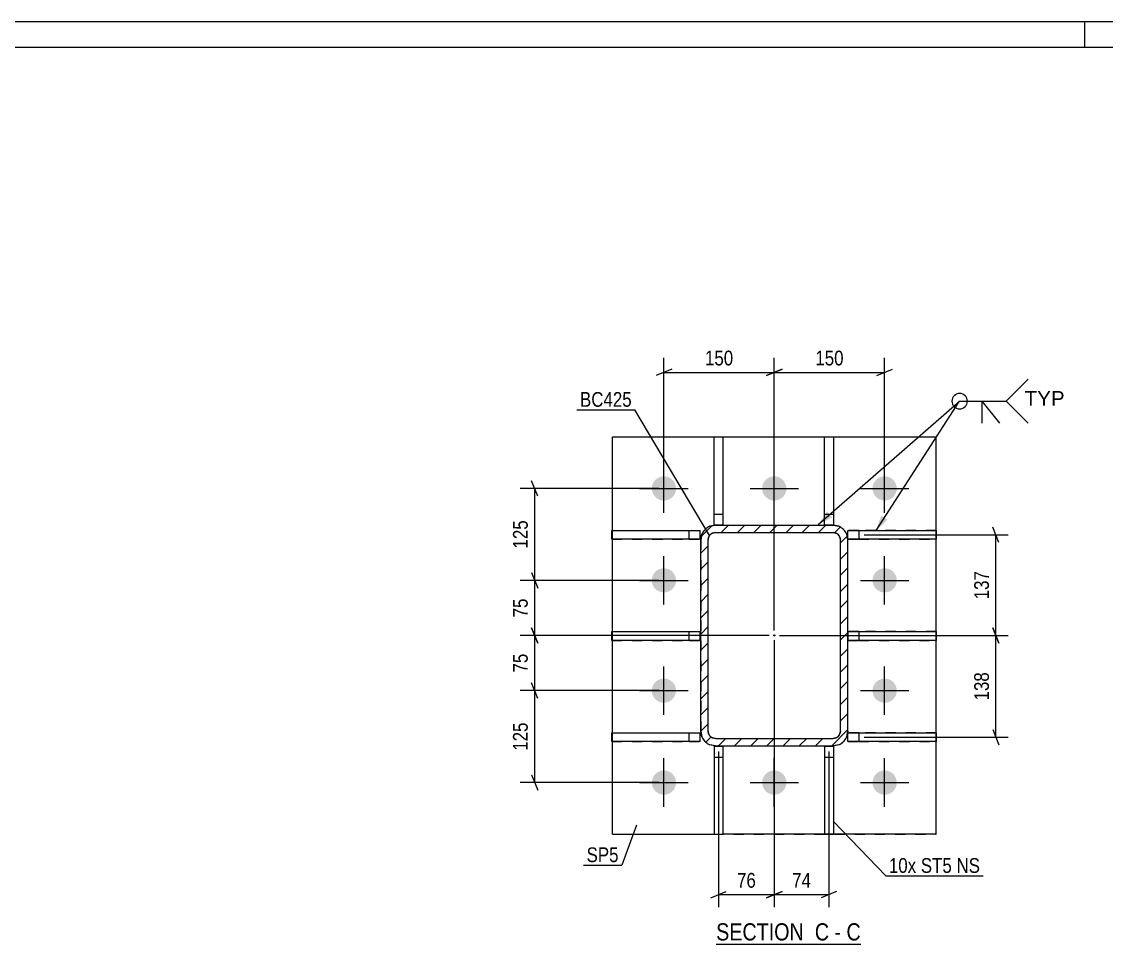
# Model space of a CAD drawing. Header units: millimetres. Extents: x -82 to 1107, y -546 to 295.
# Drawn here: x 690.6 to 901.2, y 116 to 295.3 of the extents above; entities that cross this region are included whole.
import ezdxf

# ---------------------------------------------------------------- set-up
doc = ezdxf.new("R2010")
doc.units = ezdxf.units.MM
doc.linetypes.add('DXK_LINE_DOT2', pattern=[3.9198, 1.9599, -1.9599])
doc.linetypes.add('DXK_LINE_DOT3', pattern=[5.9187, 2.979, -0.9799, 0.9799, -0.9799])
doc.styles.add('Arial', font='ARIAL.TTF', dxfattribs={"height": 0.2})
doc.styles.add('Arial Narrow', font='ARIALN.TTF', dxfattribs={"height": 0.2})

# ---------------------------------------------------------------- blocks, each defined once
blk = doc.blocks.new('Unknown-761553693-1133')
at = {"color": 5, "linetype": 'Continuous'}
for p, q in [((1107.04, 295.27), (-81.96, 295.27)), ((897.04, 290.27), (897.04, 295.27)), ((1102.04, 290.27), (-76.96, 290.27))]:
    blk.add_line(p, q, dxfattribs=at)
blk = doc.blocks.new('Unknown-761553693-13 - 4309')
at = {"color": 6, "linetype": 'Continuous'}
blk.add_line((825.45, 116.02), (853.52, 116.02), dxfattribs=at)
at = {"color": 0, "linetype": 'Continuous'}
blk.add_wipeout([(843.56, 116.77), (843.56, 120.27), (825.45, 120.27), (825.45, 116.77)], dxfattribs=at)
at = {"color": 7, "linetype": 'Continuous', "style": 'Arial Narrow'}
blk.add_text('SECTION ', height=3.34, dxfattribs=at).set_placement((825.45, 116.77))
at = {"color": 0, "linetype": 'Continuous'}
blk.add_wipeout([(847.37, 116.77), (847.37, 120.27), (844.61, 120.27), (844.61, 116.77)], dxfattribs=at)
at = {"color": 7, "linetype": 'Continuous', "style": 'Arial Narrow'}
blk.add_text('C', height=3.34, dxfattribs=at).set_placement((844.61, 116.77))
at = {"color": 0, "linetype": 'Continuous'}
blk.add_wipeout([(849.7, 116.77), (849.7, 120.27), (848.42, 120.27), (848.42, 116.77)], dxfattribs=at)
at = {"color": 7, "linetype": 'Continuous', "style": 'Arial Narrow'}
blk.add_text('-', height=3.34, dxfattribs=at).set_placement((848.42, 116.77))
at = {"color": 0, "linetype": 'Continuous'}
blk.add_wipeout([(853.52, 116.77), (853.52, 120.27), (850.75, 120.27), (850.75, 116.77)], dxfattribs=at)
at = {"color": 7, "linetype": 'Continuous', "style": 'Arial Narrow'}
blk.add_text('C', height=3.34, dxfattribs=at).set_placement((850.75, 116.77))
blk = doc.blocks.new('Part-761553693-4406 - 4309')
at = {"color": 2, "linetype": 'Continuous'}
for p, q in [((825.05, 214.59), (826.77, 214.59)), ((825.05, 197.44), (825.05, 214.59)), ((826.77, 214.59), (826.77, 197.44)), ((825.05, 197.44), (825.31, 197.44)), ((825.05, 197.44), (825.05, 197.44))]:
    blk.add_line(p, q, dxfattribs=at)
at = {"color": 7, "linetype": 'DXK_LINE_DOT2'}
for p, q in [((825.05, 199.59), (826.77, 199.59)), ((826.77, 197.44), (825.05, 197.44)), ((825.05, 197.44), (825.05, 197.44)), ((825.31, 197.44), (826.77, 197.44)), ((826.77, 197.44), (826.77, 197.44)), ((826.77, 197.44), (826.77, 197.44))]:
    blk.add_line(p, q, dxfattribs=at)
blk = doc.blocks.new('Part-761553693-4421 - 4309')
at = {"color": 2, "linetype": 'Continuous'}
for p, q in [((805.2, 155.42), (805.2, 157.13)), ((805.2, 157.13), (822.34, 157.13)), ((822.34, 155.42), (822.34, 157.13)), ((822.34, 155.42), (805.2, 155.42)), ((822.34, 155.42), (822.34, 155.42))]:
    blk.add_line(p, q, dxfattribs=at)
at = {"color": 7, "linetype": 'DXK_LINE_DOT2'}
for p, q in [((805.2, 157.13), (820.2, 157.13)), ((820.2, 155.42), (820.2, 157.13)), ((820.2, 157.13), (822.34, 157.13)), ((805.2, 155.42), (820.2, 155.42)), ((820.2, 155.42), (822.34, 155.42)), ((822.34, 155.42), (822.34, 155.42))]:
    blk.add_line(p, q, dxfattribs=at)
blk = doc.blocks.new('Part-761553693-4354 - 4309')
at = {"color": 2, "linetype": 'Continuous'}
for p, q in [((805.31, 214.59), (868.16, 214.59)), ((805.31, 196.42), (805.31, 214.59)), ((868.16, 137.44), (868.16, 214.59)), ((805.31, 176.78), (805.31, 194.7)), ((805.31, 157.13), (805.31, 175.06)), ((805.31, 137.44), (805.31, 155.42)), ((805.31, 137.44), (825.05, 137.44)), ((805.31, 137.44), (805.31, 137.44)), ((846.48, 137.44), (826.77, 137.44)), ((868.16, 137.44), (848.2, 137.44)), ((868.16, 137.44), (868.16, 137.44))]:
    blk.add_line(p, q, dxfattribs=at)
at = {"color": 7, "linetype": 'DXK_LINE_DOT2'}
for p, q in [((805.31, 214.59), (868.16, 214.59)), ((805.31, 194.7), (805.31, 196.42)), ((805.31, 175.06), (805.31, 176.78)), ((805.31, 155.42), (805.31, 157.13)), ((805.31, 137.44), (868.16, 137.44)), ((805.31, 137.44), (805.31, 137.44)), ((825.05, 137.44), (826.77, 137.44)), ((848.2, 137.44), (846.48, 137.44)), ((868.16, 137.44), (868.16, 137.44))]:
    blk.add_line(p, q, dxfattribs=at)
blk = doc.blocks.new('Part-761553693-4391 - 4309')
at = {"color": 2, "linetype": 'Continuous'}
for p, q in [((846.48, 154.49), (846.48, 154.49)), ((846.48, 154.49), (846.48, 137.35)), ((846.48, 154.49), (848.2, 154.49)), ((848.2, 154.49), (848.2, 154.49)), ((848.2, 154.49), (848.2, 137.35)), ((848.2, 137.35), (846.48, 137.35))]:
    blk.add_line(p, q, dxfattribs=at)
at = {"color": 7, "linetype": 'DXK_LINE_DOT2'}
for p, q in [((846.48, 154.49), (848.2, 154.49)), ((846.48, 152.35), (848.2, 152.35))]:
    blk.add_line(p, q, dxfattribs=at)
blk = doc.blocks.new('Part-761553693-4396 - 4309')
at = {"color": 2, "linetype": 'Continuous'}
for p, q in [((825.05, 154.49), (825.05, 154.49)), ((825.05, 154.49), (825.05, 137.35)), ((825.05, 154.49), (826.77, 154.49)), ((826.77, 154.49), (826.77, 154.49)), ((826.77, 154.49), (826.77, 137.35)), ((826.77, 137.35), (825.05, 137.35))]:
    blk.add_line(p, q, dxfattribs=at)
at = {"color": 7, "linetype": 'DXK_LINE_DOT2'}
for p, q in [((825.05, 154.49), (826.77, 154.49)), ((825.05, 152.35), (826.77, 152.35))]:
    blk.add_line(p, q, dxfattribs=at)
blk = doc.blocks.new('Part-761553693-4401 - 4309')
at = {"color": 2, "linetype": 'Continuous'}
for p, q in [((846.48, 214.59), (848.2, 214.59)), ((846.48, 197.44), (846.48, 214.59)), ((848.2, 214.59), (848.2, 197.44)), ((848.2, 197.44), (848.16, 197.44)), ((848.2, 197.44), (848.2, 197.44))]:
    blk.add_line(p, q, dxfattribs=at)
at = {"color": 7, "linetype": 'DXK_LINE_DOT2'}
for p, q in [((846.48, 199.59), (848.2, 199.59)), ((848.16, 197.44), (846.48, 197.44)), ((848.2, 197.44), (846.48, 197.44)), ((846.48, 197.44), (846.48, 197.44)), ((846.48, 197.44), (846.48, 197.44)), ((848.2, 197.44), (848.2, 197.44))]:
    blk.add_line(p, q, dxfattribs=at)
blk = doc.blocks.new('Part-761553693-4411 - 4309')
at = {"color": 2, "linetype": 'Continuous'}
for p, q in [((805.2, 175.06), (805.2, 176.78)), ((805.2, 176.78), (822.34, 176.78)), ((822.34, 175.06), (805.2, 175.06)), ((822.34, 175.06), (822.34, 176.78)), ((822.34, 175.06), (822.34, 175.06))]:
    blk.add_line(p, q, dxfattribs=at)
at = {"color": 7, "linetype": 'DXK_LINE_DOT2'}
for p, q in [((805.2, 176.78), (820.2, 176.78)), ((805.2, 175.06), (820.2, 175.06)), ((820.2, 175.06), (820.2, 176.78)), ((820.2, 176.78), (822.34, 176.78)), ((820.2, 175.06), (822.34, 175.06)), ((822.34, 175.06), (822.34, 175.06))]:
    blk.add_line(p, q, dxfattribs=at)
blk = doc.blocks.new('Part-761553693-4416 - 4309')
at = {"color": 2, "linetype": 'Continuous'}
for p, q in [((805.2, 194.7), (805.2, 196.42)), ((805.2, 196.42), (822.34, 196.42)), ((822.34, 194.7), (822.34, 196.42)), ((822.34, 194.7), (805.2, 194.7)), ((822.34, 194.7), (822.34, 194.7))]:
    blk.add_line(p, q, dxfattribs=at)
at = {"color": 7, "linetype": 'DXK_LINE_DOT2'}
for p, q in [((805.2, 196.42), (820.2, 196.42)), ((820.2, 194.7), (820.2, 196.42)), ((820.2, 196.42), (822.34, 196.42)), ((805.2, 194.7), (820.2, 194.7)), ((820.2, 194.7), (822.34, 194.7)), ((822.34, 194.7), (822.34, 194.7))]:
    blk.add_line(p, q, dxfattribs=at)
blk = doc.blocks.new('Part-761553693-4426 - 4309')
at = {"color": 2, "linetype": 'Continuous'}
for p, q in [((851.02, 176.78), (868.16, 176.78)), ((868.16, 175.06), (851.02, 175.06)), ((868.16, 176.78), (868.16, 175.06))]:
    blk.add_line(p, q, dxfattribs=at)
at = {"color": 7, "linetype": 'DXK_LINE_DOT2'}
for p, q in [((853.16, 176.78), (851.02, 176.78)), ((851.02, 176.78), (851.02, 176.78)), ((851.02, 176.78), (851.02, 175.06)), ((851.02, 175.06), (853.16, 175.06)), ((868.16, 176.78), (853.16, 176.78)), ((853.16, 176.78), (853.16, 175.06)), ((853.16, 175.06), (868.16, 175.06))]:
    blk.add_line(p, q, dxfattribs=at)
blk = doc.blocks.new('Part-761553693-4431 - 4309')
at = {"color": 2, "linetype": 'Continuous'}
for p, q in [((851.02, 196.42), (851.02, 196.42)), ((851.02, 196.42), (868.16, 196.42)), ((851.02, 194.7), (851.02, 196.42)), ((868.16, 196.42), (868.16, 194.7)), ((868.16, 194.7), (851.02, 194.7))]:
    blk.add_line(p, q, dxfattribs=at)
at = {"color": 7, "linetype": 'DXK_LINE_DOT2'}
for p, q in [((853.16, 196.42), (851.02, 196.42)), ((868.16, 196.42), (853.16, 196.42)), ((853.16, 196.42), (853.16, 194.7)), ((851.02, 194.7), (851.02, 194.7)), ((851.02, 194.7), (853.16, 194.7)), ((853.16, 194.7), (868.16, 194.7))]:
    blk.add_line(p, q, dxfattribs=at)
blk = doc.blocks.new('Part-761553693-4436 - 4309')
at = {"color": 2, "linetype": 'Continuous'}
for p, q in [((851.02, 157.13), (851.02, 157.13)), ((851.02, 157.13), (868.16, 157.13)), ((851.02, 155.42), (851.02, 157.13)), ((868.16, 157.13), (868.16, 155.42)), ((868.16, 155.42), (851.02, 155.42))]:
    blk.add_line(p, q, dxfattribs=at)
at = {"color": 7, "linetype": 'DXK_LINE_DOT2'}
for p, q in [((853.16, 157.13), (851.02, 157.13)), ((868.16, 157.13), (853.16, 157.13)), ((853.16, 157.13), (853.16, 155.42)), ((851.02, 155.42), (851.02, 155.42)), ((851.02, 155.42), (853.16, 155.42)), ((853.16, 155.42), (868.16, 155.42))]:
    blk.add_line(p, q, dxfattribs=at)
blk = doc.blocks.new('Part-761553693-4457 - 4309')
at = {"linetype": 'Continuous'}
h = blk.add_hatch(dxfattribs=at)
h.set_pattern_fill('', scale=0.7, style=0, pattern_type=0)
h.set_pattern_definition([(45, (822.45, 157.4447), (-1.57154, 1.57154), [])])
h.paths.add_polyline_path([(822.45, 194.59), (822.45, 157.44), (822.67, 156.35), (823.29, 155.42), (824.21, 154.81), (825.31, 154.59), (848.16, 154.59), (849.26, 154.81), (850.18, 155.42), (850.8, 156.35), (851.02, 157.44), (851.02, 194.59), (850.8, 195.68), (850.18, 196.61), (849.26, 197.23), (848.16, 197.44), (825.31, 197.44), (824.21, 197.23), (823.29, 196.61), (822.67, 195.68)])
h.paths.add_polyline_path([(824.3, 195.6), (824.76, 195.91), (825.31, 196.02), (848.16, 196.02), (848.71, 195.91), (849.17, 195.6), (849.48, 195.13), (849.59, 194.59), (849.59, 157.44), (849.48, 156.9), (849.17, 156.43), (848.71, 156.12), (848.16, 156.02), (825.31, 156.02), (824.76, 156.12), (824.3, 156.43), (823.99, 156.9), (823.88, 157.44), (823.88, 194.59), (823.99, 195.13)])
blk.add_hatch(color=30, dxfattribs=at).paths.add_polyline_path([(836.74, 175.92, -1), (836.74, 176.12, -1)])
at = {"color": 7, "linetype": 'DXK_LINE_DOT2'}
for p, q in [((824.21, 197.23), (825.31, 197.44)), ((825.31, 196.02), (824.76, 195.91)), ((825.31, 197.44), (848.16, 197.44)), ((825.31, 196.02), (848.16, 196.02)), ((848.16, 197.44), (849.26, 197.23)), ((848.71, 195.91), (848.16, 196.02)), ((822.45, 194.59), (822.67, 195.68)), ((822.45, 194.59), (822.45, 157.44)), ((823.99, 195.13), (823.88, 194.59)), ((823.88, 157.44), (823.88, 194.59)), ((849.59, 194.59), (849.48, 195.13)), ((849.59, 157.44), (849.59, 194.59)), ((850.8, 195.68), (851.02, 194.59)), ((851.02, 157.44), (851.02, 194.59)), ((822.67, 156.35), (822.45, 157.44)), ((823.88, 157.44), (823.99, 156.9)), ((824.76, 156.12), (825.31, 156.02)), ((825.31, 156.02), (848.16, 156.02)), ((848.16, 156.02), (848.71, 156.12)), ((849.48, 156.9), (849.59, 157.44)), ((851.02, 157.44), (850.8, 156.35)), ((825.31, 154.59), (824.21, 154.8)), ((825.31, 154.59), (848.16, 154.59)), ((849.26, 154.8), (848.16, 154.59))]:
    blk.add_line(p, q, dxfattribs=at)
at = {"color": 2, "linetype": 'Continuous'}
for p, q in [((825.31, 197.44), (824.21, 197.23)), ((824.76, 195.91), (825.31, 196.02)), ((825.31, 197.44), (825.31, 197.44)), ((825.31, 197.44), (848.16, 197.44)), ((825.31, 196.02), (825.31, 196.02)), ((825.31, 196.02), (848.16, 196.02)), ((848.16, 197.44), (848.16, 197.44)), ((849.26, 197.23), (848.16, 197.44)), ((848.16, 196.02), (848.16, 196.02)), ((848.16, 196.02), (848.71, 195.91)), ((822.67, 195.68), (822.45, 194.59)), ((822.45, 194.59), (822.45, 194.59)), ((822.45, 157.44), (822.45, 194.59)), ((823.88, 194.59), (823.99, 195.13)), ((823.88, 194.59), (823.88, 194.59)), ((823.88, 157.44), (823.88, 194.59)), ((849.48, 195.13), (849.59, 194.59)), ((849.59, 194.59), (849.59, 194.59)), ((849.59, 157.44), (849.59, 194.59)), ((851.02, 194.59), (850.8, 195.68)), ((851.02, 194.59), (851.02, 194.59)), ((851.02, 157.44), (851.02, 194.59)), ((822.45, 157.44), (822.45, 157.44)), ((822.45, 157.44), (822.67, 156.35)), ((823.88, 157.44), (823.88, 157.44)), ((823.99, 156.9), (823.88, 157.44)), ((825.31, 156.02), (824.76, 156.12)), ((825.31, 156.02), (825.31, 156.02)), ((825.31, 156.02), (848.16, 156.02)), ((848.71, 156.12), (848.16, 156.02)), ((848.16, 156.02), (848.16, 156.02)), ((849.59, 157.44), (849.48, 156.9)), ((849.59, 157.44), (849.59, 157.44)), ((850.8, 156.35), (851.02, 157.44)), ((851.02, 157.44), (851.02, 157.44)), ((824.21, 154.81), (825.31, 154.59)), ((825.31, 154.59), (825.31, 154.59)), ((825.31, 154.59), (848.16, 154.59)), ((848.16, 154.59), (849.26, 154.81)), ((848.16, 154.59), (848.16, 154.59))]:
    blk.add_line(p, q, dxfattribs=at)
at = {"color": 7, "linetype": 'DXK_LINE_DOT3'}
blk.add_line((836.74, 176.02), (836.74, 176.02), dxfattribs=at)
at = {"color": 30, "linetype": 'DXK_LINE_DOT3'}
blk.add_line((836.74, 176.02), (836.74, 176.02), dxfattribs=at)
at = {"color": 30, "linetype": 'Continuous'}
blk.add_circle((836.74, 176.02), 0.1, dxfattribs=at)
at = {"color": 7, "linetype": 'DXK_LINE_DOT2'}
for centre, radius, start, end in [((825.31, 194.59), 2.86, 112.5, 157.5), ((825.31, 194.59), 1.43, 112.5, 157.5), ((848.16, 194.59), 1.43, 22.5, 67.5), ((848.16, 194.59), 2.86, 22.5, 67.5), ((825.31, 157.44), 2.86, 202.5, 247.5), ((825.31, 157.44), 1.43, 202.5, 247.5), ((848.16, 157.44), 1.43, 292.5, 337.5), ((848.16, 157.44), 2.86, 292.5, 337.5)]:
    blk.add_arc(centre, radius, start, end, dxfattribs=at)
at = {"color": 2, "linetype": 'Continuous'}
for centre, radius, start, end in [((825.31, 194.59), 2.86, 112.5, 157.5), ((825.31, 194.59), 1.43, 112.5, 157.5), ((848.16, 194.59), 1.43, 22.5, 67.5), ((848.16, 194.59), 2.86, 22.5, 67.5), ((825.31, 157.44), 2.86, 202.5, 247.5), ((825.31, 157.44), 1.43, 202.5, 247.5), ((848.16, 157.44), 1.43, 292.5, 337.5), ((848.16, 157.44), 2.86, 292.5, 337.5)]:
    blk.add_arc(centre, radius, start, end, dxfattribs=at)
blk = doc.blocks.new('Bolt-761553693-4469 - 4309')
at = {"linetype": 'Continuous'}
for points in [[(812.95, 204.59), (813, 205.08), (813.15, 205.55), (813.4, 205.97), (813.73, 206.34), (814.13, 206.63), (814.58, 206.83), (815.06, 206.93), (815.55, 206.93), (816.04, 206.83), (816.49, 206.63), (816.88, 206.34), (817.21, 205.97), (817.46, 205.55), (817.61, 205.08), (817.66, 204.59), (817.61, 204.1), (817.46, 203.63), (817.21, 203.2), (816.88, 202.84), (816.49, 202.55), (816.04, 202.35), (815.55, 202.24), (815.06, 202.24), (814.58, 202.35), (814.13, 202.55), (813.73, 202.84), (813.4, 203.2), (813.15, 203.63), (813, 204.1)], [(834.38, 204.59), (834.43, 205.08), (834.58, 205.55), (834.83, 205.97), (835.16, 206.34), (835.56, 206.63), (836.01, 206.83), (836.49, 206.93), (836.98, 206.93), (837.46, 206.83), (837.91, 206.63), (838.31, 206.34), (838.64, 205.97), (838.89, 205.55), (839.04, 205.08), (839.09, 204.59), (839.04, 204.1), (838.89, 203.63), (838.64, 203.2), (838.31, 202.84), (837.91, 202.55), (837.46, 202.35), (836.98, 202.24), (836.49, 202.24), (836.01, 202.35), (835.56, 202.55), (835.16, 202.84), (834.83, 203.2), (834.58, 203.63), (834.43, 204.1)], [(855.81, 204.59), (855.86, 205.08), (856.01, 205.55), (856.26, 205.97), (856.59, 206.34), (856.99, 206.63), (857.44, 206.83), (857.92, 206.93), (858.41, 206.93), (858.89, 206.83), (859.34, 206.63), (859.74, 206.34), (860.07, 205.97), (860.32, 205.55), (860.47, 205.08), (860.52, 204.59), (860.47, 204.1), (860.32, 203.63), (860.07, 203.2), (859.74, 202.84), (859.34, 202.55), (858.89, 202.35), (858.41, 202.24), (857.92, 202.24), (857.44, 202.35), (856.99, 202.55), (856.59, 202.84), (856.26, 203.2), (856.01, 203.63), (855.86, 204.1)], [(812.95, 186.73), (813, 187.22), (813.15, 187.69), (813.4, 188.12), (813.73, 188.48), (814.13, 188.77), (814.58, 188.97), (815.06, 189.07), (815.55, 189.07), (816.04, 188.97), (816.49, 188.77), (816.88, 188.48), (817.21, 188.12), (817.46, 187.69), (817.61, 187.22), (817.66, 186.73), (817.61, 186.24), (817.46, 185.77), (817.21, 185.34), (816.88, 184.98), (816.49, 184.69), (816.04, 184.49), (815.55, 184.39), (815.06, 184.39), (814.58, 184.49), (814.13, 184.69), (813.73, 184.98), (813.4, 185.34), (813.15, 185.77), (813, 186.24)], [(855.81, 186.73), (855.86, 187.22), (856.01, 187.69), (856.26, 188.12), (856.59, 188.48), (856.99, 188.77), (857.44, 188.97), (857.92, 189.07), (858.41, 189.07), (858.89, 188.97), (859.34, 188.77), (859.74, 188.48), (860.07, 188.12), (860.32, 187.69), (860.47, 187.22), (860.52, 186.73), (860.47, 186.24), (860.32, 185.77), (860.07, 185.34), (859.74, 184.98), (859.34, 184.69), (858.89, 184.49), (858.41, 184.39), (857.92, 184.39), (857.44, 184.49), (856.99, 184.69), (856.59, 184.98), (856.26, 185.34), (856.01, 185.77), (855.86, 186.24)], [(812.95, 165.3), (813, 165.79), (813.15, 166.26), (813.4, 166.69), (813.73, 167.05), (814.13, 167.34), (814.58, 167.54), (815.06, 167.65), (815.55, 167.65), (816.04, 167.54), (816.49, 167.34), (816.88, 167.05), (817.21, 166.69), (817.46, 166.26), (817.61, 165.79), (817.66, 165.3), (817.61, 164.81), (817.46, 164.34), (817.21, 163.92), (816.88, 163.55), (816.49, 163.26), (816.04, 163.06), (815.55, 162.96), (815.06, 162.96), (814.58, 163.06), (814.13, 163.26), (813.73, 163.55), (813.4, 163.92), (813.15, 164.34), (813, 164.81)], [(855.81, 165.3), (855.86, 165.79), (856.01, 166.26), (856.26, 166.69), (856.59, 167.05), (856.99, 167.34), (857.44, 167.54), (857.92, 167.65), (858.41, 167.65), (858.89, 167.54), (859.34, 167.34), (859.74, 167.05), (860.07, 166.69), (860.32, 166.26), (860.47, 165.79), (860.52, 165.3), (860.47, 164.81), (860.32, 164.34), (860.07, 163.92), (859.74, 163.55), (859.34, 163.26), (858.89, 163.06), (858.41, 162.96), (857.92, 162.96), (857.44, 163.06), (856.99, 163.26), (856.59, 163.55), (856.26, 163.92), (856.01, 164.34), (855.86, 164.81)], [(812.95, 147.44), (813, 147.93), (813.15, 148.4), (813.4, 148.83), (813.73, 149.2), (814.13, 149.49), (814.58, 149.69), (815.06, 149.79), (815.55, 149.79), (816.04, 149.69), (816.49, 149.49), (816.88, 149.2), (817.21, 148.83), (817.46, 148.4), (817.61, 147.93), (817.66, 147.44), (817.61, 146.95), (817.46, 146.49), (817.21, 146.06), (816.88, 145.69), (816.49, 145.4), (816.04, 145.2), (815.55, 145.1), (815.06, 145.1), (814.58, 145.2), (814.13, 145.4), (813.73, 145.69), (813.4, 146.06), (813.15, 146.49), (813, 146.95)], [(834.38, 147.44), (834.43, 147.93), (834.58, 148.4), (834.83, 148.83), (835.16, 149.2), (835.56, 149.49), (836.01, 149.69), (836.49, 149.79), (836.98, 149.79), (837.46, 149.69), (837.91, 149.49), (838.31, 149.2), (838.64, 148.83), (838.89, 148.4), (839.04, 147.93), (839.09, 147.44), (839.04, 146.95), (838.89, 146.49), (838.64, 146.06), (838.31, 145.69), (837.91, 145.4), (837.46, 145.2), (836.98, 145.1), (836.49, 145.1), (836.01, 145.2), (835.56, 145.4), (835.16, 145.69), (834.83, 146.06), (834.58, 146.49), (834.43, 146.95)], [(855.81, 147.44), (855.86, 147.93), (856.01, 148.4), (856.26, 148.83), (856.59, 149.2), (856.99, 149.49), (857.44, 149.69), (857.92, 149.79), (858.41, 149.79), (858.89, 149.69), (859.34, 149.49), (859.74, 149.2), (860.07, 148.83), (860.32, 148.4), (860.47, 147.93), (860.52, 147.44), (860.47, 146.95), (860.32, 146.49), (860.07, 146.06), (859.74, 145.69), (859.34, 145.4), (858.89, 145.2), (858.41, 145.1), (857.92, 145.1), (857.44, 145.2), (856.99, 145.4), (856.59, 145.69), (856.26, 146.06), (856.01, 146.49), (855.86, 146.95)]]:
    blk.add_hatch(color=1, dxfattribs=at).paths.add_polyline_path(points)
at = {"color": 1, "linetype": 'Continuous'}
for p, q in [((815.31, 199.87), (815.31, 209.3)), ((836.74, 199.87), (836.74, 209.3)), ((858.16, 199.87), (858.16, 209.3)), ((810.59, 204.59), (820.02, 204.59)), ((832.02, 204.59), (841.45, 204.59)), ((853.45, 204.59), (862.88, 204.59)), ((815.31, 182.02), (815.31, 191.44)), ((858.16, 182.02), (858.16, 191.44)), ((810.59, 186.73), (820.02, 186.73)), ((853.45, 186.73), (862.88, 186.73)), ((815.31, 160.59), (815.31, 170.02)), ((858.16, 160.59), (858.16, 170.02)), ((810.59, 165.3), (820.02, 165.3)), ((853.45, 165.3), (862.88, 165.3)), ((815.31, 142.73), (815.31, 152.16)), ((836.74, 142.73), (836.74, 152.16)), ((858.16, 142.73), (858.16, 152.16)), ((810.59, 147.44), (820.02, 147.44)), ((832.02, 147.44), (841.45, 147.44)), ((853.45, 147.44), (862.88, 147.44))]:
    blk.add_line(p, q, dxfattribs=at)
blk = doc.blocks.new('StraightDimension-761553693-4552 - 4309')
at = {"color": 7, "linetype": 'Continuous'}
for p, q in [((880.36, 174.51), (879.16, 177.51)), ((837.74, 176.01), (882.16, 176.01)), ((879.76, 156.28), (879.76, 176.01)), ((854.16, 156.28), (882.16, 156.28)), ((879.16, 157.78), (880.36, 154.78))]:
    blk.add_line(p, q, dxfattribs=at)
at = {"color": 0}
blk.add_wipeout([(879.01, 169.49), (874.81, 169.49), (874.81, 162.8), (879.01, 162.8)], dxfattribs=at)
at = {"color": 3, "style": 'Arial Narrow'}
blk.add_text('138', height=2.863, rotation=90.0002, dxfattribs=at).set_placement((878.41, 163.4))
blk = doc.blocks.new('StraightDimension-761553693-4557 - 4309')
at = {"color": 7, "linetype": 'Continuous'}
for p, q in [((880.36, 194.06), (879.16, 197.06)), ((854.16, 195.56), (882.16, 195.56)), ((879.76, 176.01), (879.76, 195.56)), ((879.16, 177.51), (880.36, 174.51)), ((837.74, 176.01), (882.16, 176.01))]:
    blk.add_line(p, q, dxfattribs=at)
at = {"color": 0}
blk.add_wipeout([(879.01, 189.13), (874.81, 189.13), (874.81, 182.45), (879.01, 182.45)], dxfattribs=at)
at = {"color": 3, "style": 'Arial Narrow'}
blk.add_text('137', height=2.863, rotation=90.0002, dxfattribs=at).set_placement((878.41, 183.05))
blk = doc.blocks.new('StraightDimension-761553693-4562 - 4309')
at = {"color": 7, "linetype": 'Continuous'}
for p, q in [((836.74, 175.13), (836.74, 123.27)), ((847.34, 153.49), (847.34, 123.27)), ((835.24, 125.07), (838.24, 126.27)), ((836.74, 125.67), (847.34, 125.67)), ((848.84, 126.27), (845.84, 125.07))]:
    blk.add_line(p, q, dxfattribs=at)
at = {"color": 0}
blk.add_wipeout([(844.47, 126.42), (844.47, 130.62), (839.61, 130.62), (839.61, 126.42)], dxfattribs=at)
at = {"color": 3, "style": 'Arial Narrow'}
blk.add_text('74', height=2.863, dxfattribs=at).set_placement((840.21, 127.02))
blk = doc.blocks.new('StraightDimension-761553693-4567 - 4309')
at = {"color": 7, "linetype": 'Continuous'}
for p, q in [((836.74, 175.13), (836.74, 123.27)), ((825.91, 153.49), (825.91, 123.27)), ((824.41, 125.07), (827.41, 126.27)), ((825.91, 125.67), (836.74, 125.67)), ((838.24, 126.27), (835.24, 125.07))]:
    blk.add_line(p, q, dxfattribs=at)
at = {"color": 0}
blk.add_wipeout([(833.75, 126.42), (833.75, 130.62), (828.9, 130.62), (828.9, 126.42)], dxfattribs=at)
at = {"color": 3, "style": 'Arial Narrow'}
blk.add_text('76', height=2.863, dxfattribs=at).set_placement((829.5, 127.02))
blk = doc.blocks.new('StraightDimension-761553693-4572 - 4309')
at = {"color": 7, "linetype": 'Continuous'}
for p, q in [((836.74, 177.02), (836.74, 229.99)), ((858.16, 205.59), (858.16, 229.99)), ((838.24, 227.74), (835.24, 226.54)), ((856.66, 226.54), (859.66, 227.74)), ((836.74, 227.14), (858.16, 227.14))]:
    blk.add_line(p, q, dxfattribs=at)
at = {"color": 0}
blk.add_wipeout([(850.79, 227.89), (850.79, 232.09), (844.11, 232.09), (844.11, 227.89)], dxfattribs=at)
at = {"color": 3, "style": 'Arial Narrow'}
blk.add_text('150', height=2.863, dxfattribs=at).set_placement((844.71, 228.49))
blk = doc.blocks.new('StraightDimension-761553693-4580 - 4309')
at = {"color": 7, "linetype": 'Continuous'}
for p, q in [((815.31, 205.59), (815.31, 229.99)), ((836.74, 177.02), (836.74, 229.99)), ((816.81, 227.74), (813.81, 226.54)), ((835.24, 226.54), (838.24, 227.74)), ((815.31, 227.14), (836.74, 227.14))]:
    blk.add_line(p, q, dxfattribs=at)
at = {"color": 0}
blk.add_wipeout([(829.36, 227.89), (829.36, 232.09), (822.68, 232.09), (822.68, 227.89)], dxfattribs=at)
at = {"color": 3, "style": 'Arial Narrow'}
blk.add_text('150', height=2.863, dxfattribs=at).set_placement((823.28, 228.49))
blk = doc.blocks.new('StraightDimension-761553693-11135 - 4309')
at = {"color": 7, "linetype": 'Continuous'}
for p, q in [((814.31, 204.59), (787.36, 204.59)), ((790.81, 203.09), (789.61, 206.09)), ((790.21, 186.73), (790.21, 204.59)), ((789.61, 188.23), (790.81, 185.23)), ((814.31, 186.73), (787.36, 186.73))]:
    blk.add_line(p, q, dxfattribs=at)
at = {"color": 0}
blk.add_wipeout([(789.46, 199), (785.26, 199), (785.26, 192.32), (789.46, 192.32)], dxfattribs=at)
at = {"color": 3, "style": 'Arial Narrow'}
blk.add_text('125', height=2.863, rotation=90.0002, dxfattribs=at).set_placement((788.86, 192.92))
blk = doc.blocks.new('StraightDimension-761553693-11136 - 4309')
at = {"color": 7, "linetype": 'Continuous'}
for p, q in [((789.61, 188.23), (790.81, 185.23)), ((814.31, 186.73), (787.36, 186.73)), ((790.21, 176.02), (790.21, 186.73)), ((790.81, 174.52), (789.61, 177.52)), ((835.74, 176.02), (787.36, 176.02))]:
    blk.add_line(p, q, dxfattribs=at)
at = {"color": 0}
blk.add_wipeout([(789.46, 183.8), (785.26, 183.8), (785.26, 178.94), (789.46, 178.94)], dxfattribs=at)
at = {"color": 3, "style": 'Arial Narrow'}
blk.add_text('75', height=2.863, rotation=90.0002, dxfattribs=at).set_placement((788.86, 179.54))
blk = doc.blocks.new('StraightDimension-761553693-11137 - 4309')
at = {"color": 7, "linetype": 'Continuous'}
for p, q in [((789.61, 177.52), (790.81, 174.52)), ((835.74, 176.02), (787.36, 176.02)), ((790.21, 165.3), (790.21, 176.02)), ((790.81, 163.8), (789.61, 166.8)), ((814.31, 165.3), (787.36, 165.3))]:
    blk.add_line(p, q, dxfattribs=at)
at = {"color": 0}
blk.add_wipeout([(789.46, 173.09), (785.26, 173.09), (785.26, 168.23), (789.46, 168.23)], dxfattribs=at)
at = {"color": 3, "style": 'Arial Narrow'}
blk.add_text('75', height=2.863, rotation=90.0002, dxfattribs=at).set_placement((788.86, 168.83))
blk = doc.blocks.new('StraightDimension-761553693-11138 - 4309')
at = {"color": 7, "linetype": 'Continuous'}
for p, q in [((790.81, 163.8), (789.61, 166.8)), ((814.31, 165.3), (787.36, 165.3)), ((790.21, 147.44), (790.21, 165.3)), ((814.31, 147.44), (787.36, 147.44)), ((789.61, 148.94), (790.81, 145.94))]:
    blk.add_line(p, q, dxfattribs=at)
at = {"color": 0}
blk.add_wipeout([(789.46, 159.71), (785.26, 159.71), (785.26, 153.03), (789.46, 153.03)], dxfattribs=at)
at = {"color": 3, "style": 'Arial Narrow'}
blk.add_text('125', height=2.863, rotation=90.0002, dxfattribs=at).set_placement((788.86, 153.63))
blk = doc.blocks.new('Mark-761553693-4350 - 4309')
at = {"color": 0}
blk.add_wipeout([(806.5, 131.99), (806.5, 134.99), (800.29, 134.99), (800.29, 131.99)], dxfattribs=at)
blk.add_wipeout([(806.5, 131.99), (806.5, 134.99), (800.29, 134.99), (800.29, 131.99)], dxfattribs=at)
at = {"color": 30, "linetype": 'Continuous'}
for p in [(810, 139.17), (799.69, 131.39)]:
    blk.add_line(p, (807.1, 131.39), dxfattribs=at)
at = {"color": 3, "style": 'Arial Narrow'}
blk.add_text('SP5', height=2.863, dxfattribs=at).set_placement((800.29, 131.99))
blk = doc.blocks.new('WeldMark-761553693-4615 - 4309')
at = {"linetype": 'Continuous'}
for points in [[(848, 198.96), (845.24, 197.56), (847.01, 200.1)], [(858.76, 198.53), (856.5, 196.42), (857.5, 199.35)]]:
    blk.add_hatch(color=30, dxfattribs=at).paths.add_polyline_path(points)
at = {"color": 30, "linetype": 'Continuous'}
for p, q in [((845.24, 197.56), (872.73, 221.54)), ((856.5, 196.42), (872.73, 221.54)), ((872.73, 221.54), (881.73, 221.54))]:
    blk.add_line(p, q, dxfattribs=at)
at = {"color": 3, "linetype": 'Continuous'}
for q in [(880.45, 217.26), (877.02, 217.26)]:
    blk.add_line((877.02, 221.54), q, dxfattribs=at)
for start, end in [(90, 270), (270, 90)]:
    blk.add_arc((872.73, 221.54), 1.5, start, end, dxfattribs=at)
at = {"color": 0, "linetype": 'Continuous'}
blk.add_wipeout([(893.11, 220.64), (893.11, 223.64), (885.33, 223.64), (885.33, 220.64)], dxfattribs=at)
blk.add_wipeout([(893.11, 220.64), (893.11, 223.64), (885.33, 223.64), (885.33, 220.64)], dxfattribs=at)
at = {"color": 3, "linetype": 'Continuous'}
for q in [(886.02, 225.83), (886.02, 217.26)]:
    blk.add_line((881.73, 221.54), q, dxfattribs=at)
at = {"color": 3, "linetype": 'Continuous', "style": 'Arial'}
blk.add_text('TYP', height=2.865, dxfattribs=at).set_placement((885.33, 220.64))
blk = doc.blocks.new('Mark-761553693-4453 - 4309')
at = {"color": 0}
blk.add_wipeout([(809.06, 220.45), (809.06, 223.45), (799.01, 223.45), (799.01, 220.45)], dxfattribs=at)
blk.add_wipeout([(809.06, 220.45), (809.06, 223.45), (799.01, 223.45), (799.01, 220.45)], dxfattribs=at)
at = {"color": 30, "linetype": 'Continuous'}
for p in [(798.41, 219.85), (824.15, 195.42)]:
    blk.add_line(p, (809.66, 219.85), dxfattribs=at)
at = {"color": 3, "style": 'Arial Narrow'}
blk.add_text('BC425', height=2.863, dxfattribs=at).set_placement((799.01, 220.45))
blk = doc.blocks.new('MarkSet-761553693-4665 - 4309')
at = {"color": 0}
blk.add_wipeout([(864.29, 129.9), (864.29, 132.9), (858.99, 132.9), (858.99, 129.9)], dxfattribs=at)
blk.add_wipeout([(864.29, 129.9), (864.29, 132.9), (858.99, 132.9), (858.99, 129.9)], dxfattribs=at)
at = {"color": 30, "linetype": 'Continuous'}
blk.add_line((848.2, 139.86), (858.39, 129.3), dxfattribs=at)
at = {"color": 0}
blk.add_wipeout([(871.22, 129.9), (871.22, 132.9), (865.19, 132.9), (865.19, 129.9)], dxfattribs=at)
blk.add_wipeout([(871.22, 129.9), (871.22, 132.9), (865.19, 132.9), (865.19, 129.9)], dxfattribs=at)
at = {"color": 3, "style": 'Arial Narrow'}
blk.add_text('10x', height=2.863, dxfattribs=at).set_placement((858.99, 129.9))
at = {"color": 0}
blk.add_wipeout([(876.68, 129.9), (876.68, 132.9), (872.12, 132.9), (872.12, 129.9)], dxfattribs=at)
blk.add_wipeout([(876.68, 129.9), (876.68, 132.9), (872.12, 132.9), (872.12, 129.9)], dxfattribs=at)
at = {"color": 30, "linetype": 'Continuous'}
blk.add_line((858.39, 129.3), (877.28, 129.3), dxfattribs=at)
at = {"color": 3, "style": 'Arial Narrow'}
for s, p in [('ST5', (865.19, 129.9)), ('NS', (872.12, 129.9))]:
    blk.add_text(s, height=2.863, dxfattribs=at).set_placement(p)

msp = doc.modelspace()

# ---------------------------------------------------------------- block references
for name in ['Unknown-761553693-1133', 'Part-761553693-4354 - 4309', 'Part-761553693-4406 - 4309', 'Part-761553693-4401 - 4309', 'Bolt-761553693-4469 - 4309', 'Part-761553693-4416 - 4309', 'Part-761553693-4457 - 4309', 'Part-761553693-4431 - 4309', 'Part-761553693-4411 - 4309', 'Part-761553693-4426 - 4309', 'Part-761553693-4421 - 4309', 'Part-761553693-4436 - 4309', 'Part-761553693-4396 - 4309', 'Part-761553693-4391 - 4309']:
    msp.add_blockref(name, (0, 0))

# ---------------------------------------------------------------- next in the draw order: block references
for name in ['StraightDimension-761553693-4552 - 4309', 'Mark-761553693-4350 - 4309', 'Unknown-761553693-13 - 4309']:
    msp.add_blockref(name, (0, 0))

# ---------------------------------------------------------------- next in the draw order: block references
msp.add_blockref('StraightDimension-761553693-4557 - 4309', (0, 0))

# ---------------------------------------------------------------- next in the draw order: block references
for name in ['StraightDimension-761553693-4572 - 4309', 'StraightDimension-761553693-4562 - 4309']:
    msp.add_blockref(name, (0, 0))

# ---------------------------------------------------------------- next in the draw order: block references
for name in ['StraightDimension-761553693-4580 - 4309', 'WeldMark-761553693-4615 - 4309', 'StraightDimension-761553693-4567 - 4309', 'MarkSet-761553693-4665 - 4309']:
    msp.add_blockref(name, (0, 0))

# ---------------------------------------------------------------- next in the draw order: block references
msp.add_blockref('StraightDimension-761553693-11135 - 4309', (0, 0))

# ---------------------------------------------------------------- next in the draw order: block references
for name in ['Mark-761553693-4453 - 4309', 'StraightDimension-761553693-11136 - 4309']:
    msp.add_blockref(name, (0, 0))

# ---------------------------------------------------------------- next in the draw order: block references
msp.add_blockref('StraightDimension-761553693-11137 - 4309', (0, 0))

# ---------------------------------------------------------------- next in the draw order: block references
msp.add_blockref('StraightDimension-761553693-11138 - 4309', (0, 0))

doc.saveas('drawing.dxf')
